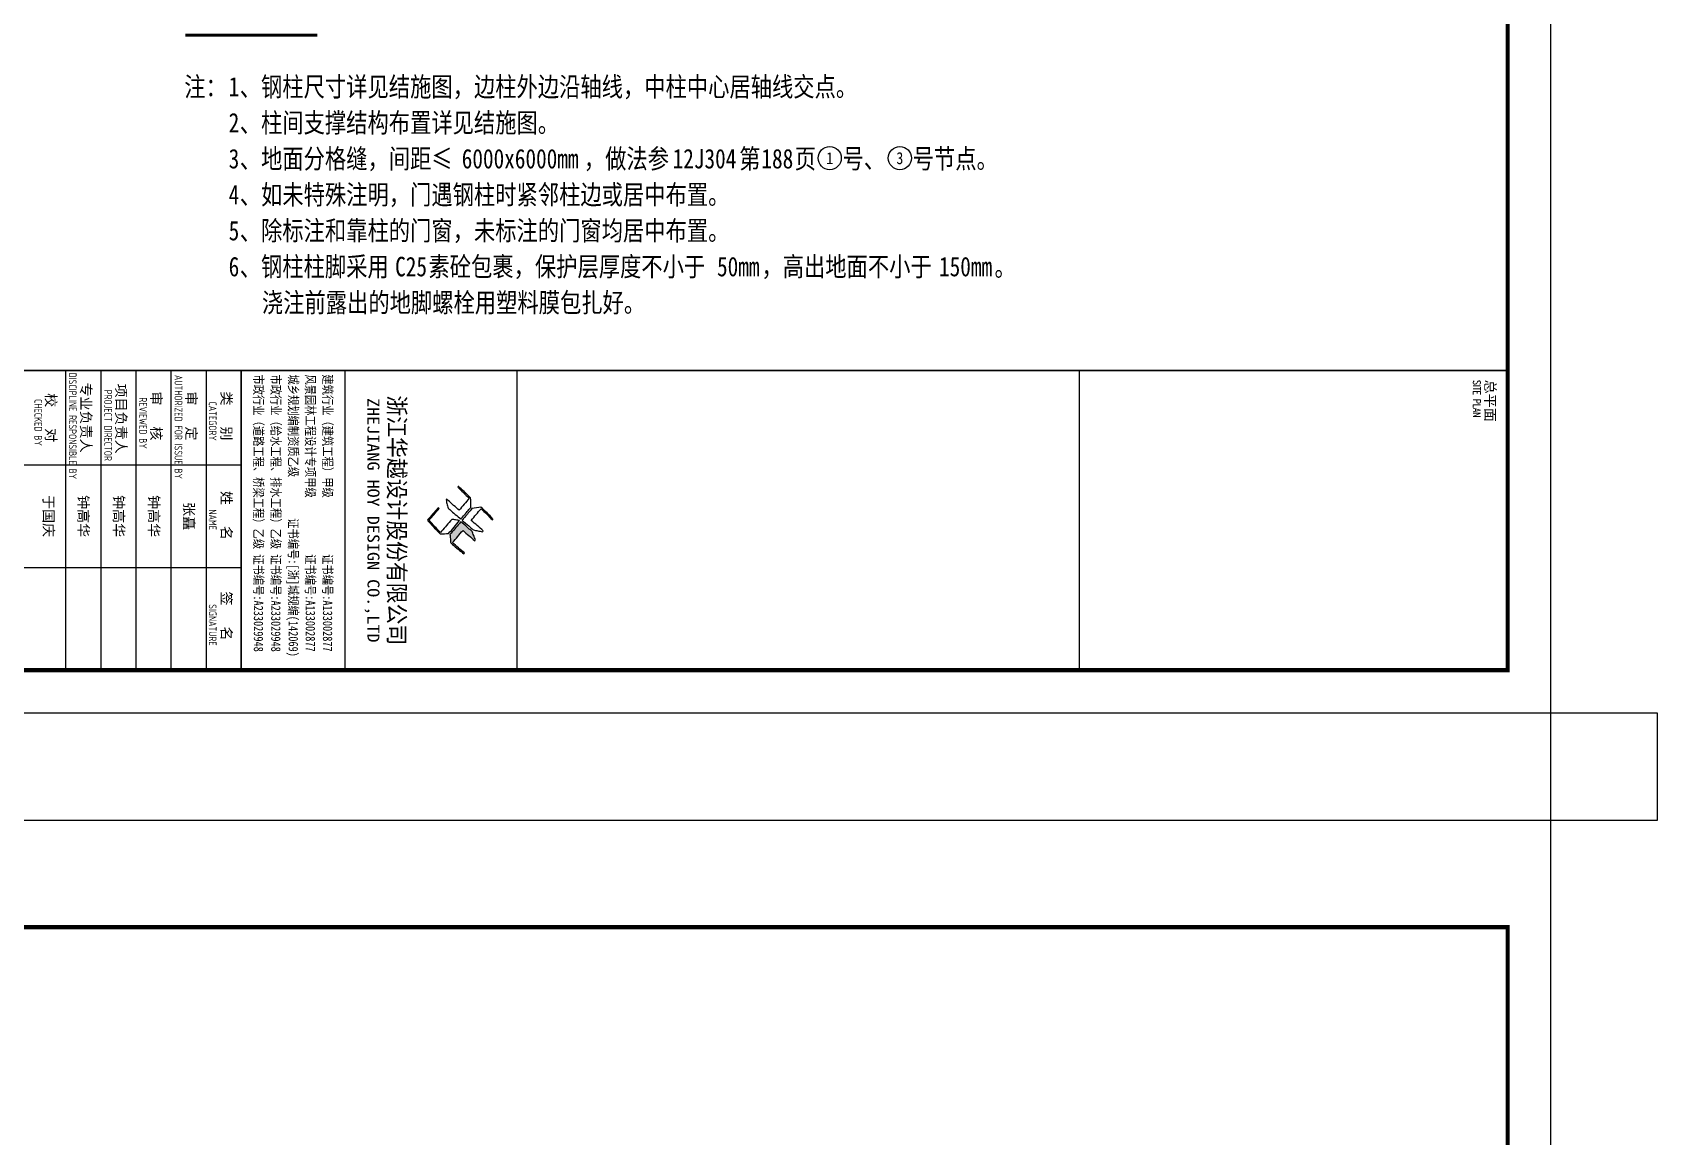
# Model space of a CAD drawing. Extents: x 14095202 to 14511487, y -1430609 to -90420.
# Drawn here: x 14435579 to 14511487, y -402097 to -350531 of the extents above; entities that cross this region are included whole.
import ezdxf
from ezdxf.enums import TextEntityAlignment as Align

# ---------------------------------------------------------------- set-up
doc = ezdxf.new("R2010")
doc.units = 0
doc.header["$LTSCALE"] = 1000
doc.header["$MEASUREMENT"] = 0
for name, color, linetype in [('DIM_SYMB', 3, 'Continuous'), ('PUB_TEXT', 7, 'Continuous'), ('PUB_TITLE', 4, 'Continuous'), ('TK', 4, 'Continuous')]:
    doc.layers.add(name, color=color, linetype=linetype)
doc.styles.add('-宋体', font='', dxfattribs={"width": 0.8})
doc.styles.add('HT', font='simhei.ttf', dxfattribs={"width": 0.8})
doc.styles.add('ROMANS', font='romans', dxfattribs={"width": 0.65, "height": 231.275})
doc.styles.add('TSSD_REIN', font='tssdeng.shx', dxfattribs={"width": 0.7, "bigfont": 'tssdchn.shx'})
doc.styles.add('图签宋体', font='', dxfattribs={"height": 300})
doc.styles.add('图签黑体', font='simhei.ttf', dxfattribs={"height": 550})
doc.styles.get('-宋体').set_extended_font_data('SimSun')
doc.styles.get('图签宋体').set_extended_font_data('NSimSun')

# ---------------------------------------------------------------- blocks, each defined once
blk = doc.blocks.new('A$C053D6479')
at = {"layer": 'PUB_TITLE'}
h = blk.add_hatch(color=256, dxfattribs=at)
h.dxf.hatch_style = 1
edge = h.paths.add_edge_path()
edge.add_spline(control_points=[(1026, 827), (1105, 920), (1188, 1008), (1266, 1102)], knot_values=[13, 13, 13, 13, 14, 14, 14, 14], degree=3, periodic=0)
edge.add_spline(control_points=[(1266, 1102), (1258, 1111), (1249, 1119), (1239, 1116)], knot_values=[12, 12, 12, 12, 13, 13, 13, 13], degree=3, periodic=0)
edge.add_spline(control_points=[(1239, 1116), (1210, 1107), (1179, 1092), (1144, 1077)], knot_values=[11, 11, 11, 11, 12, 12, 12, 12], degree=3, periodic=0)
edge.add_spline(control_points=[(1144, 1077), (1109, 1063), (1069, 1053), (1047, 1038)], knot_values=[10, 10, 10, 10, 11, 11, 11, 11], degree=3, periodic=0)
edge.add_spline(control_points=[(1047, 1038), (1028, 1026), (1007, 992), (991, 972)], knot_values=[9, 9, 9, 9, 10, 10, 10, 10], degree=3, periodic=0)
edge.add_spline(control_points=[(991, 972), (942, 913), (899, 868), (849, 810)], knot_values=[8, 8, 8, 8, 9, 9, 9, 9], degree=3, periodic=0)
edge.add_spline(control_points=[(849, 810), (842, 801), (822, 776), (822, 775)], knot_values=[7, 7, 7, 7, 8, 8, 8, 8], degree=3, periodic=0)
edge.add_spline(control_points=[(822, 775), (823, 771), (848, 752), (859, 744)], knot_values=[6, 6, 6, 6, 7, 7, 7, 7], degree=3, periodic=0)
edge.add_spline(control_points=[(859, 744), (949, 670), (1035, 592), (1122, 521)], knot_values=[5, 5, 5, 5, 6, 6, 6, 6], degree=3, periodic=0)
edge.add_spline(control_points=[(1122, 521), (1153, 527), (1185, 530), (1217, 533)], knot_values=[4, 4, 4, 4, 5, 5, 5, 5], degree=3, periodic=0)
edge.add_spline(control_points=[(1217, 533), (1246, 535), (1293, 532), (1316, 542)], knot_values=[3, 3, 3, 3, 4, 4, 4, 4], degree=3, periodic=0)
edge.add_spline(control_points=[(1316, 542), (1327, 547), (1338, 565), (1349, 579)], knot_values=[2, 2, 2, 2, 3, 3, 3, 3], degree=3, periodic=0)
edge.add_spline(control_points=[(1349, 579), (1423, 670), (1507, 759), (1572, 848)], knot_values=[1, 1, 1, 1, 2, 2, 2, 2], degree=3, periodic=0)
edge.add_spline(control_points=[(1572, 848), (1564, 852), (1561, 861), (1551, 862)], knot_values=[0, 0, 0, 0, 1, 1, 1, 1], degree=3, periodic=0)
edge.add_spline(control_points=[(1551, 862), (1469, 769), (1393, 671), (1310, 579)], knot_values=[15, 15, 15, 15, 16, 16, 16, 16], degree=3, periodic=0)
edge.add_spline(control_points=[(1310, 579), (1216, 662), (1118, 742), (1026, 827)], knot_values=[14, 14, 14, 14, 15, 15, 15, 15], degree=3, periodic=0)
at = {"layer": 'TK'}
for points, knots in [([(1031, 1298), (1066, 1286), (1054, 1262), (1045, 1224), (1036, 1188), (1031, 1158), (1024, 1121), (1020, 1104), (1017, 1085), (1012, 1071), (1004, 1052), (976, 1026), (956, 1003), (906, 946), (866, 899), (814, 839), (806, 829), (789, 806), (787, 806), (777, 804), (728, 856), (719, 864), (651, 922), (580, 978), (514, 1036), (509, 1106), (488, 1176), (479, 1247), (570, 1343), (663, 1436), (758, 1526), (764, 1523), (768, 1518), (774, 1515), (693, 1422), (599, 1343), (520, 1249), (607, 1171), (698, 1096), (789, 1021), (874, 1109), (950, 1206), (1031, 1298)], [0, 0, 0, 0, 1, 1, 1, 2, 2, 2, 3, 3, 3, 4, 4, 4, 5, 5, 5, 6, 6, 6, 7, 7, 7, 8, 8, 8, 9, 9, 9, 10, 10, 10, 11, 11, 11, 12, 12, 12, 13, 13, 13, 14, 14, 14, 14]), ([(555, 949), (624, 891), (699, 833), (760, 773), (689, 691), (614, 604), (539, 517), (529, 505), (516, 487), (506, 482), (492, 475), (469, 472), (452, 467), (416, 456), (383, 448), (342, 438), (323, 433), (297, 422), (293, 440), (291, 452), (313, 470), (322, 480), (400, 566), (477, 652), (553, 736), (460, 815), (366, 894), (270, 970), (183, 883), (101, 791), (16, 703), (-18, 714), (9, 735), (28, 755), (103, 838), (192, 930), (266, 1005), (319, 1009), (387, 1005), (442, 1007), (456, 1008), (472, 1011), (485, 1007), (507, 1000), (534, 967), (555, 949)], [0, 0, 0, 0, 1, 1, 1, 2, 2, 2, 3, 3, 3, 4, 4, 4, 5, 5, 5, 6, 6, 6, 7, 7, 7, 8, 8, 8, 9, 9, 9, 10, 10, 10, 11, 11, 11, 12, 12, 12, 13, 13, 13, 14, 14, 14, 15, 15, 15, 15]), ([(1551, 862), (1561, 861), (1564, 852), (1572, 848), (1507, 759), (1423, 670), (1349, 579), (1338, 565), (1327, 547), (1316, 542), (1293, 532), (1246, 535), (1217, 533), (1185, 530), (1153, 527), (1122, 521), (1035, 592), (949, 670), (859, 744), (848, 752), (823, 771), (822, 775), (822, 776), (842, 801), (849, 810), (899, 868), (942, 913), (991, 972), (1007, 992), (1028, 1026), (1047, 1038), (1069, 1053), (1109, 1063), (1144, 1077), (1179, 1092), (1210, 1107), (1239, 1116), (1249, 1119), (1258, 1111), (1266, 1102), (1188, 1008), (1105, 920), (1026, 827), (1118, 742), (1216, 662), (1310, 579), (1393, 671), (1469, 769), (1551, 862)], [0, 0, 0, 0, 1, 1, 1, 2, 2, 2, 3, 3, 3, 4, 4, 4, 5, 5, 5, 6, 6, 6, 7, 7, 7, 8, 8, 8, 9, 9, 9, 10, 10, 10, 11, 11, 11, 12, 12, 12, 13, 13, 13, 14, 14, 14, 15, 15, 15, 16, 16, 16, 16]), ([(1097, 490), (1100, 425), (1106, 361), (1107, 294), (1018, 207), (925, 121), (830, 33), (818, 21), (800, 0), (787, 0), (768, -1), (725, 49), (712, 60), (662, 103), (616, 143), (568, 186), (545, 207), (518, 224), (499, 250), (501, 259), (511, 261), (516, 267), (609, 192), (696, 111), (785, 33), (883, 118), (977, 208), (1070, 298), (992, 373), (892, 456), (803, 534), (791, 544), (768, 561), (766, 569), (761, 588), (776, 634), (780, 655), (785, 690), (788, 721), (795, 746), (897, 661), (998, 576), (1097, 490)], [0, 0, 0, 0, 1, 1, 1, 2, 2, 2, 3, 3, 3, 4, 4, 4, 5, 5, 5, 6, 6, 6, 7, 7, 7, 8, 8, 8, 9, 9, 9, 10, 10, 10, 11, 11, 11, 12, 12, 12, 13, 13, 13, 14, 14, 14, 14])]:
    blk.add_open_spline(points, degree=3, knots=knots, dxfattribs=at)
blk = doc.blocks.new('GeYuanFrame_78234766', base_point=(20.09, 4.53))
at = {"layer": 'PUB_TITLE'}
for points in [[(1013.09, 235.33), (1013.09, 292.73)], [(1037.09, 235.33), (1037.09, 292.73)]]:
    blk.add_lwpolyline(points, dxfattribs=at)
at = {"layer": 'TK'}
for p, q in [((991.09, 316.93), (1061.09, 316.93)), ((991.09, 284.53), (1061.09, 284.53)), ((991.09, 276.33), (1061.09, 276.33)), ((991.09, 268.13), (1061.09, 268.13)), ((991.09, 259.93), (1061.09, 259.93)), ((991.09, 251.73), (1061.09, 251.73))]:
    blk.add_line(p, q, dxfattribs=at)
blk.add_lwpolyline([(20.09, 4.53), (20.09, 598.53), (1071.09, 598.53), (1071.09, 4.53)], close=True, dxfattribs=at)
at = {"layer": 'TK', "const_width": 1}
blk.add_lwpolyline([(45.09, 588.53), (1061.09, 588.53), (1061.09, 14.53), (45.09, 14.53)], close=True, dxfattribs=at)
at = {"layer": 'TK'}
for points, const_width in [([(991.09, 588.53), (991.09, 14.53)], 0.4), ([(991.09, 488.5), (1061.09, 488.5)], 0.35), ([(991.09, 357.14), (1061.09, 357.14)], 0.35), ([(991.09, 292.73), (1061.09, 292.73)], 0.35), ([(991.09, 292.73), (1061.09, 292.73)], 0.35)]:
    blk.add_lwpolyline(points, dxfattribs=dict(at, const_width=const_width))
blk.add_lwpolyline([(991.09, 292.73), (1061.09, 292.73)], dxfattribs=at)
at = {"layer": 'PUB_TITLE', "xscale": 0.01000000000021828, "yscale": 0.01000000000021828, "zscale": 0.01}
blk.add_blockref('A$C053D6479', (1018.19, 336.27), dxfattribs=at)
at = {"layer": 'TK', "style": '图签宋体'}
for s, p in [('总平面', (993.23, 583.28)), ('类   别', (995.97, 288.09)), ('姓   名', (1019.2, 288.09)), ('签   名', (1042.68, 288.09)), ('审   定', (995.97, 279.89)), ('审   核', (995.97, 271.69)), ('项目负责人', (994.13, 263.49)), ('专业负责人', (993.89, 255.29)), ('校   对', (996.38, 247.09))]:
    blk.add_text(s, height=2.4, dxfattribs=at).set_placement(p)
at = {"layer": 'TK'}
for s, height, style, width, p in [('SITE PLAN', 1.697, 'ROMANS', 0.76, (993.35, 580.49)), ('建筑行业（建筑工程）甲级           证书编号:A133002877', 2.2, '-宋体', 0.8, (992, 311.83)), ('风景园林工程设计专项甲级           证书编号:A133002877', 2.2, '-宋体', 0.8, (992, 307.81)), ('城乡规划编制资质乙级        证书编号:[浙]城规编(142069)', 2.2, '-宋体', 0.8, (992, 303.82)), ('市政行业（给水工程、排水工程）乙级 证书编号:A233029948', 2.2, '-宋体', 0.8, (992, 299.74)), ('市政行业（道路工程、桥梁工程）乙级 证书编号:A233029948', 2.2, '-宋体', 0.8, (992, 295.69)), ('CATEGORY', 1.8, 'TSSD_REIN', 0.7, (998.32, 285.17)), ('NAME', 1.8, 'TSSD_REIN', 0.7, (1023.51, 285.17)), ('SIGNATURE', 1.8, 'TSSD_REIN', 0.7, (1045.66, 285.17)), ('AUTHORIZED FOR ISSUE BY', 1.8, 'TSSD_REIN', 0.7, (992.12, 277.17)), ('REVIEWED BY', 1.8, 'TSSD_REIN', 0.7, (997.36, 268.91)), ('PROJECT DIRECTOR', 1.8, 'TSSD_REIN', 0.7, (995.55, 260.74)), ('DISCIPLINE RESPONSIBLE BY', 1.8, 'TSSD_REIN', 0.7, (991.57, 252.48)), ('CHECKED BY', 1.8, 'TSSD_REIN', 0.7, (997.75, 244.44))]:
    blk.add_text(s, height=height, dxfattribs=dict(at, style=style, width=width)).set_placement(p)
for s, height, style, width, p in [('浙江华越设计股份有限公司', 3.96, 'HT', 0.9, (1026.07, 329.16)), ('ZHEJIANG HOY DESIGN CO.,LTD', 2.8, '图签黑体', 1.11, (1026.06, 323.29))]:
    blk.add_text(s, height=height, dxfattribs=dict(at, style=style, width=width)).set_placement(p, align=Align.MIDDLE)
at = {"layer": 'TK', "char_height": 2.4, "width": 24, "attachment_point": 5, "style": '图签宋体'}
for s, insert in [('张矗', (1025.09, 280.4)), ('钟高华', (1025.09, 272.23)), ('钟高华', (1025.09, 264.03)), ('钟高华', (1025.09, 255.76)), ('于国庆', (1025.09, 247.63))]:
    blk.add_mtext(s, dxfattribs=dict(at, insert=insert))
blk = doc.blocks.new('GeYuanFrame_13285048', base_point=(20.09, 4.53))
at = {"layer": 'TK'}
blk.add_lwpolyline([(20.09, 4.53), (20.09, 598.53), (1071.09, 598.53), (1071.09, 4.53)], close=True, dxfattribs=at)
at = {"layer": 'TK', "const_width": 1}
blk.add_lwpolyline([(45.09, 588.53), (1061.09, 588.53), (1061.09, 14.53), (45.09, 14.53)], close=True, dxfattribs=at)

msp = doc.modelspace()

# ---------------------------------------------------------------- linework, layer by layer
at = {"ltscale": 0.5}
msp.add_lwpolyline([(14506486.9, -382320.3), (14506486.9, -387320.3), (14511486.9, -387320.3), (14511486.9, -382320.3)], close=True, dxfattribs=at)
at = {"layer": 'DIM_SYMB', "const_width": 140}
msp.add_lwpolyline([(14442718.2, -350659), (14448877, -350659)], dxfattribs=at)
at = {"layer": 'PUB_TEXT'}
for centre in [(14472821, -356400.3), (14476094.9, -356400.3)]:
    msp.add_circle(centre, 540, dxfattribs=at)

# ---------------------------------------------------------------- block references
at = {"xscale": 200, "yscale": 200, "zscale": 200, "rotation": 270}
for name, p in [('GeYuanFrame_78234766', (14387686.9, -172120.3)), ('GeYuanFrame_13285048', (14387686.9, -387320.3))]:
    msp.add_blockref(name, p, dxfattribs=at)

# ---------------------------------------------------------------- texts
at = {"layer": 'PUB_TEXT', "style": '-宋体', "width": 0.8}
for s, height, p in [('注：', 911.39, (14442667.6, -353520.3)), ('1', 911.4, (14444741.5, -353520.3)), ('、钢柱尺寸详见结施图，边柱外边沿轴线，中柱中心居轴线交点。', 911.392, (14445260, -353520.3)), ('2', 911.4, (14444741.5, -355200.3)), ('、柱间支撑结构布置详见结施图。', 911.392, (14445260, -355200.3)), ('3', 911.4, (14444741.5, -356880.3)), ('、地面分格缝，间距≤', 911.39, (14445260, -356880.3)), ('6000x6000mm', 911.392, (14455629.6, -356880.3)), ('，做法参', 911.39, (14461332.9, -356880.3)), ('12J304', 911.39, (14465480.7, -356880.3)), ('第', 911.4, (14468591.6, -356880.3)), ('188', 911.39, (14469628.6, -356880.3)), ('页', 911.4, (14471184, -356880.3)), ('号、', 911.39, (14473421, -356880.3)), ('号节点。', 911.39, (14476694.9, -356880.3)), ('、如未特殊注明，门遇钢柱时紧邻柱边或居中布置。', 911.392, (14445260, -358560.3)), ('4', 911.4, (14444741.5, -358560.3)), ('5', 911.4, (14444741.5, -360240.3)), ('、除标注和靠柱的门窗，未标注的门窗均居中布置。', 911.392, (14445260, -360240.3)), ('6', 911.4, (14444741.5, -361920.3)), ('、钢柱柱脚采用', 911.39, (14445260, -361920.3)), ('C25', 911.39, (14452518.7, -361920.3)), ('素砼包裹，保护层厚度不小于', 911.392, (14454074.1, -361920.3)), ('50mm', 911.39, (14467554.7, -361920.3)), ('，高出地面不小于', 911.39, (14469628.6, -361920.3)), ('150mm', 911.39, (14477924.3, -361920.3)), ('。', 911.4, (14480516.7, -361920.3)), ('浇注前露出的地脚螺栓用塑料膜包扎好。', 911.392, (14446296.9, -363600.3))]:
    msp.add_text(s, height=height, dxfattribs=at).set_placement(p)
at = {"layer": 'PUB_TEXT', "style": '-宋体'}
for s, height, width, p, p2 in [('1', 556.8, 1.034884, (14472655.2, -356678.7), (14472986.7, -356678.7)), ('3', 560.9, 1.00565, (14475932.7, -356680.8), (14476257.2, -356680.8))]:
    msp.add_text(s, height=height, dxfattribs=dict(at, width=width)).set_placement(p, p2, align=Align.FIT)

doc.saveas('drawing.dxf')
